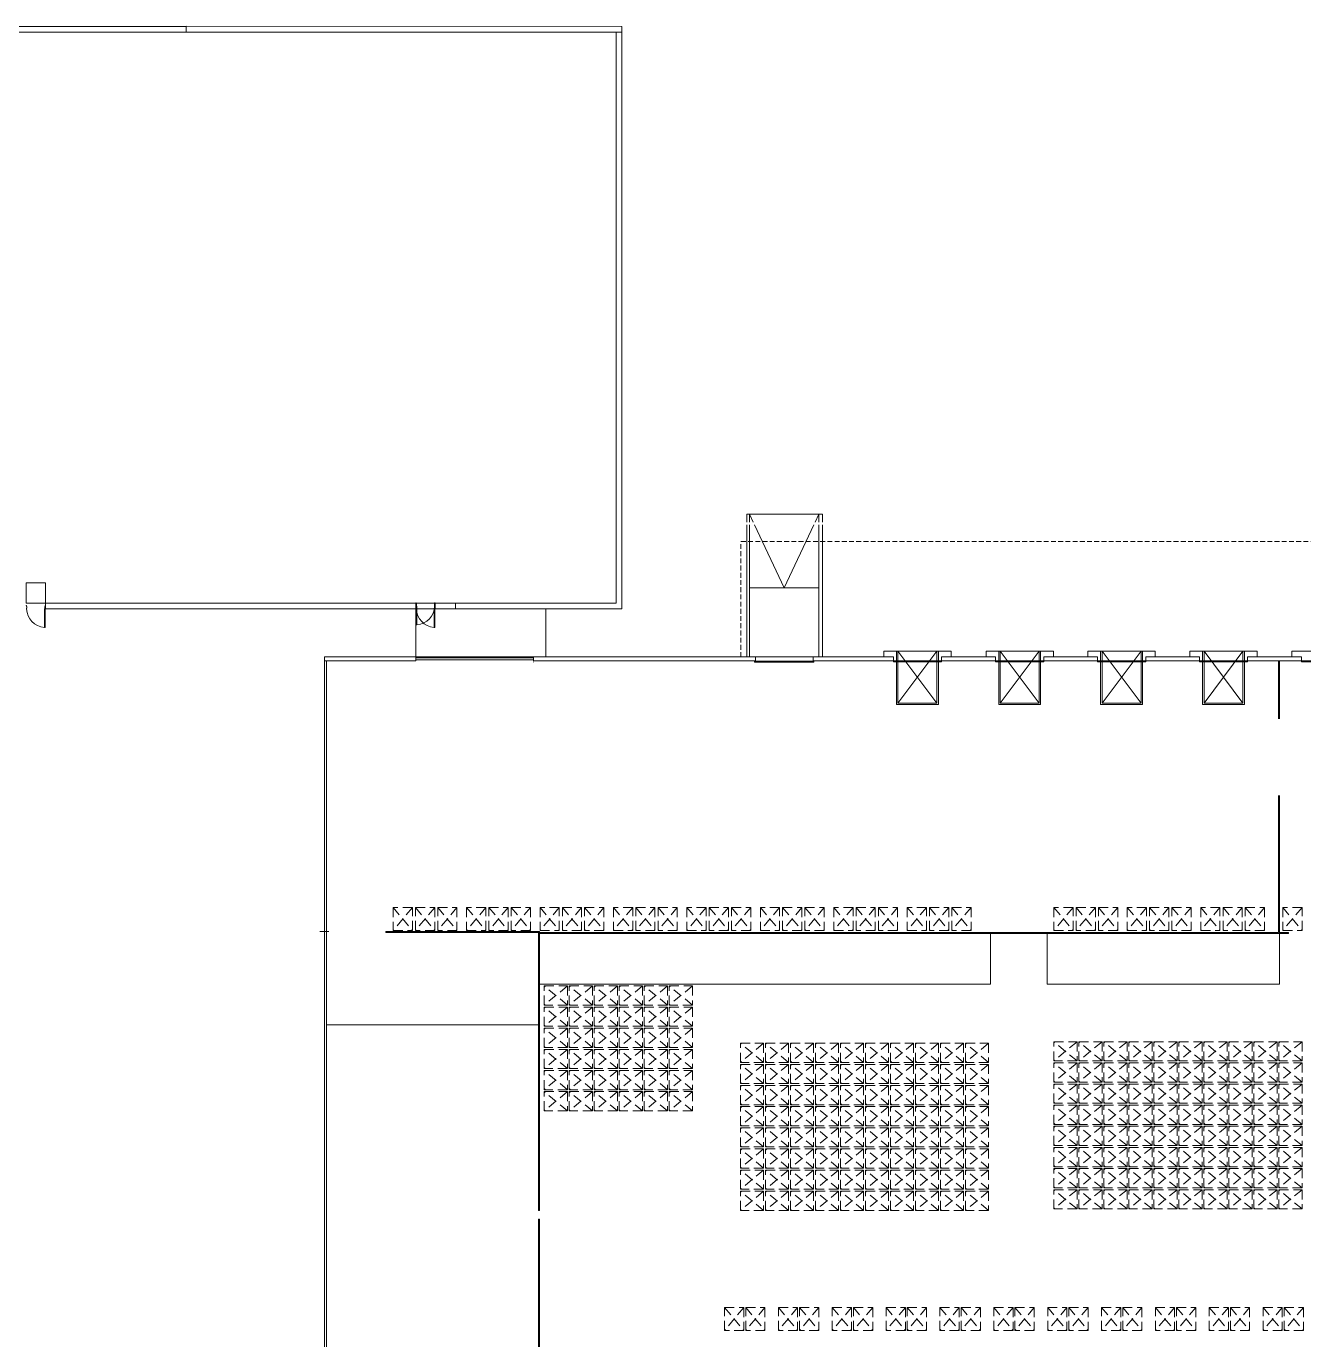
# Model space of a CAD drawing. Header units: millimetres. Extents: x 64 to 283, y 16 to 153.
# Drawn here: x 172.9 to 239.3, y 84.7 to 153 of the extents above; entities that cross this region are included whole.
import ezdxf

# ---------------------------------------------------------------- set-up
doc = ezdxf.new("R2010")
doc.units = ezdxf.units.MM
for name, pattern in [('CONTINOUS', [0]), ('DASHED', [0.75, 0.5, -0.25]), ('DASHED2', [0.375, 0.25, -0.125])]:
    doc.linetypes.add(name, pattern=pattern)
for name, color, linetype, lineweight in [('01-MAMP_', 3, 'Continuous', 0), ('02-PROYECCIONES', 251, 'Continuous', 0), ('A-CARPINTERIAS', 252, 'Continuous', 0), ('ARQ', 1, 'Continuous', 0), ('MERCADERIA', 8, 'Continuous', 0), ('REJAS', 3, 'Continuous', 0)]:
    doc.layers.add(name, color=color, linetype=linetype, lineweight=lineweight)

# ---------------------------------------------------------------- blocks, each defined once
blk = doc.blocks.new('A$C0D016993')
at = {"linetype": 'DASHED'}
for points in [[(0, 1.2), (1, 1.2), (1, 0), (0, 0), (0, 1.2)], [(0, 1.2), (1, 0)], [(1, 1.2), (0, 0)]]:
    blk.add_lwpolyline(points, dxfattribs=at)
blk = doc.blocks.new('VANO_1_00')
at = {"layer": 'A-CARPINTERIAS', "color": 2, "elevation": 1.747012}
for points in [[(1047898.651086, 654655.944493), (1047858.651086, 654655.944493), (1047858.651086, 655616.467644), (1047898.651086, 655616.467644), (1047898.651086, 654655.944493)], [(1046918.649457, 654645.942824), (1046918.649457, 654655.942824), (1046938.649457, 654655.942824), (1046938.649457, 654615.942824), (1046948.649457, 654615.942824), (1046948.65, 654525.93421), (1046938.65, 654525.93421), (1046938.65, 654485.934209), (1046918.65, 654485.934209), (1046918.65, 654495.934209)], [(1047918.650543, 654645.944493), (1047918.650543, 654655.944493), (1047898.650543, 654655.944493), (1047898.650543, 654615.944493), (1047888.650543, 654615.944493), (1047888.65, 654525.935879), (1047898.65, 654525.935879), (1047898.65, 654485.935879), (1047918.65, 654485.935879), (1047918.65, 654495.935879)]]:
    blk.add_lwpolyline(points, dxfattribs=at)
at = {"layer": 'A-CARPINTERIAS'}
blk.add_arc((1047924.782823, 654632.269475, 1.747012), 986.417479, 93.844126, 178.624808, dxfattribs=at)

msp = doc.modelspace()

# ---------------------------------------------------------------- linework, layer by layer
at = {"layer": '01-MAMP_'}
for p, q in [((188.402, 34.453), (188.402, 120.218)), ((188.502, 34.453), (188.502, 120.018)), ((210.802, 120.218), (210.802, 120.018)), ((213.802, 120.218), (213.802, 120.018)), ((217.977, 120.218), (217.977, 120.018)), ((217.977, 120.218), (217.977, 120.028)), ((220.477, 120.218), (220.477, 120.018)), ((220.477, 120.218), (220.477, 120.028)), ((223.297, 120.218), (223.297, 120.018)), ((223.297, 120.218), (223.297, 120.018)), ((223.297, 120.218), (223.297, 120.028)), ((225.797, 120.218), (225.797, 120.018)), ((225.797, 120.218), (225.797, 120.018)), ((225.797, 120.218), (225.797, 120.028)), ((228.597, 120.218), (228.597, 120.018)), ((228.597, 120.218), (228.597, 120.018)), ((228.597, 120.218), (228.597, 120.028)), ((231.097, 120.218), (231.097, 120.018)), ((231.097, 120.218), (231.097, 120.018)), ((231.097, 120.218), (231.097, 120.028)), ((233.897, 120.218), (233.897, 120.018)), ((233.897, 120.218), (233.897, 120.018)), ((233.897, 120.218), (233.897, 120.028)), ((236.397, 120.218), (236.397, 120.018)), ((236.397, 120.218), (236.397, 120.018)), ((236.397, 120.218), (236.397, 120.028)), ((239.197, 120.218), (239.197, 120.018)), ((239.197, 120.218), (239.197, 120.018)), ((239.197, 120.218), (239.197, 120.028))]:
    msp.add_line(p, q, dxfattribs=at)
at = {"layer": '01-MAMP_', "linetype": 'CONTINOUS'}
for p, q in [((217.977, 120.018), (217.977, 120.218)), ((220.477, 120.018), (220.477, 120.218)), ((223.297, 120.018), (223.297, 120.218)), ((225.797, 120.018), (225.797, 120.218)), ((228.597, 120.018), (228.597, 120.218)), ((231.097, 120.018), (231.097, 120.218)), ((233.897, 120.018), (233.897, 120.218)), ((236.397, 120.018), (236.397, 120.218)), ((239.197, 120.018), (239.197, 120.218))]:
    msp.add_line(p, q, dxfattribs=at)
at = {"layer": '01-MAMP_'}
for points in [[(188.402, 120.218), (193.148, 120.218), (193.148, 120.018), (188.402, 120.018)], [(210.802, 120.018), (199.265, 120.018), (199.265, 120.218), (210.802, 120.218)], [(217.977, 120.218), (213.802, 120.218)], [(217.977, 120.018), (213.802, 120.018)], [(223.297, 120.218), (220.477, 120.218)], [(223.297, 120.018), (220.477, 120.018)], [(228.597, 120.218), (225.797, 120.218)], [(228.597, 120.018), (225.797, 120.018)], [(233.897, 120.218), (231.097, 120.218)], [(233.897, 120.018), (231.097, 120.018)], [(239.197, 120.218), (236.397, 120.218)], [(239.197, 120.018), (236.397, 120.018)]]:
    msp.add_lwpolyline(points, dxfattribs=at)
at = {"layer": '01-MAMP_', "const_width": 0.01, "elevation": 1.064}
for points in [[(210.802, 120.013), (210.742, 120.013), (210.742, 119.948), (210.802, 119.948)], [(213.802, 120.013), (213.862, 120.013), (213.862, 119.948), (213.802, 119.948)]]:
    msp.add_lwpolyline(points, dxfattribs=at)
at = {"layer": '02-PROYECCIONES', "color": 1}
for p, q in [((210.502, 127.645), (210.352, 127.645)), ((210.352, 127.235), (210.352, 127.645)), ((210.352, 120.218), (210.352, 127.092)), ((210.502, 127.645), (210.502, 127.235)), ((214.102, 127.645), (210.502, 127.645)), ((210.502, 127.092), (210.502, 120.218)), ((214.302, 127.645), (214.102, 127.645)), ((214.102, 127.645), (214.102, 127.235)), ((214.102, 127.092), (214.102, 120.218)), ((214.302, 127.645), (214.302, 127.235)), ((214.302, 127.092), (214.302, 120.218)), ((214.102, 123.818), (210.502, 123.818)), ((210.802, 120.218), (213.802, 120.218))]:
    msp.add_line(p, q, dxfattribs=at)
for points in [[(210.695, 127.235), (210.502, 127.645)], [(213.843, 127.092), (212.302, 123.818), (210.762, 127.092)], [(214.102, 127.645), (213.91, 127.235)]]:
    msp.add_lwpolyline(points, dxfattribs=at)
at = {"layer": 'ARQ'}
for p, q in [((217.477, 120.518, 1.064), (217.477, 120.218, 1.064)), ((217.477, 120.518, 1.064), (220.977, 120.518, 1.064)), ((220.237, 117.818, 1.064), (218.217, 120.518, 1.064)), ((218.217, 117.818, 1.064), (220.237, 120.518, 1.064)), ((220.977, 120.518, 1.064), (220.977, 120.218, 1.064)), ((222.797, 120.518, 1.064), (222.797, 120.218, 1.064)), ((222.797, 120.518, 1.064), (226.297, 120.518, 1.064)), ((225.557, 117.818, 1.064), (223.537, 120.518, 1.064)), ((223.537, 117.818, 1.064), (225.557, 120.518, 1.064)), ((226.297, 120.518, 1.064), (226.297, 120.218, 1.064)), ((228.097, 120.518, 1.064), (228.097, 120.218, 1.064)), ((228.097, 120.518, 1.064), (231.597, 120.518, 1.064)), ((230.857, 117.818, 1.064), (228.837, 120.518, 1.064)), ((228.837, 117.818, 1.064), (230.857, 120.518, 1.064)), ((231.597, 120.518, 1.064), (231.597, 120.218, 1.064)), ((233.397, 120.518, 1.064), (233.397, 120.218, 1.064)), ((233.397, 120.518, 1.064), (236.897, 120.518, 1.064)), ((236.157, 117.818, 1.064), (234.137, 120.518, 1.064)), ((234.137, 117.818, 1.064), (236.157, 120.518, 1.064)), ((236.897, 120.518, 1.064), (236.897, 120.218, 1.064)), ((238.697, 120.518, 1.064), (238.697, 120.218, 1.064)), ((238.697, 120.518, 1.064), (242.197, 120.518, 1.064))]:
    msp.add_line(p, q, dxfattribs=at)
at = {"layer": 'ARQ', "linetype": 'DASHED2', "elevation": 0.031}
msp.add_lwpolyline([(210.052, 120.218), (210.052, 126.218), (248.752, 126.218), (248.752, 120.218)], dxfattribs=at)
at = {"layer": 'ARQ'}
for points in [[(173.893, 123.018), (172.893, 123.018), (172.893, 124.068), (173.893, 124.068)], [(199.265, 120.068), (193.148, 120.068), (193.148, 120.168), (199.265, 120.168)]]:
    msp.add_lwpolyline(points, close=True, dxfattribs=at)
msp.add_lwpolyline([(199.903, 122.718), (199.903, 122.718), (199.903, 120.218), (193.148, 120.218), (193.148, 122.718), (193.148, 122.718)], dxfattribs=at)
at = {"layer": 'ARQ', "elevation": 1.064}
for points in [[(220.317, 120.518), (220.317, 117.738), (218.137, 117.738), (218.137, 120.518)], [(220.237, 120.518), (220.237, 117.818), (218.217, 117.818), (218.217, 120.518)], [(225.637, 120.518), (225.637, 117.738), (223.457, 117.738), (223.457, 120.518)], [(225.557, 120.518), (225.557, 117.818), (223.537, 117.818), (223.537, 120.518)], [(230.937, 120.518), (230.937, 117.738), (228.757, 117.738), (228.757, 120.518)], [(230.857, 120.518), (230.857, 117.818), (228.837, 117.818), (228.837, 120.518)], [(236.237, 120.518), (236.237, 117.738), (234.057, 117.738), (234.057, 120.518)], [(236.157, 120.518), (236.157, 117.818), (234.137, 117.818), (234.137, 120.518)], [(213.849, 120.006), (213.849, 119.956), (210.756, 119.956), (210.756, 120.006)], [(220.477, 120.018), (220.477, 119.968), (217.977, 119.968), (217.977, 120.018)], [(225.797, 120.018), (225.797, 119.968), (223.297, 119.968), (223.297, 120.018)], [(231.097, 120.018), (231.097, 119.968), (228.597, 119.968), (228.597, 120.018)], [(236.397, 120.018), (236.397, 119.968), (233.897, 119.968), (233.897, 120.018)], [(241.697, 120.018), (241.697, 119.968), (239.197, 119.968), (239.197, 120.018)]]:
    msp.add_lwpolyline(points, close=True, dxfattribs=at)
at = {"layer": 'REJAS'}
for points in [[(181.203, 153.028), (181.203, 152.728), (133.403, 152.718), (133.403, 153.018), (181.203, 153.018)], [(181.203, 153.028), (203.863, 153.018), (203.863, 152.717), (203.563, 152.717), (203.563, 152.718), (181.203, 152.728), (181.203, 153.028)], [(203.863, 152.717), (203.863, 122.718), (193.148, 122.718), (193.148, 123.018), (203.563, 123.018), (203.563, 152.717), (203.863, 152.717)], [(193.148, 122.718), (173.893, 122.718), (173.893, 123.018), (193.148, 123.018), (193.148, 122.718), (173.893, 122.718)], [(194.148, 123.023), (194.148, 122.718)], [(194.148, 123.018), (195.203, 123.018)], [(195.203, 123.018), (195.203, 122.718)], [(173.873, 122.718), (173.833, 122.718)], [(173.873, 122.718), (173.833, 122.718)], [(195.203, 122.718), (194.148, 122.718)], [(234.028, 99.101), (234.028, 99.201)], [(234.028, 98.001), (234.028, 98.101)]]:
    msp.add_lwpolyline(points, dxfattribs=at)
msp.add_lwpolyline([(194.148, 122.718), (195.203, 122.718), (195.203, 123.018), (194.148, 123.018)], close=True, dxfattribs=at)
for points, elevation in [([(199.265, 119.941), (199.265, 119.958)], -1.463), ([(238.004, 117.004), (238.004, 120.017)], 0.1), ([(238.054, 117.004), (238.054, 120.017)], 0.1), ([(199.577, 105.834), (238.054, 105.834), (238.054, 113.004)], 0.1), ([(199.577, 105.884), (238.004, 105.884), (238.004, 113.004)], 0.1), ([(188.627, 105.934), (188.159, 105.934)], -1.463), ([(238.054, 105.834), (238.527, 105.834)], 0.1), ([(219.027, 99.026), (219.027, 99.126)], -1.463), ([(219.027, 97.926), (219.027, 98.026)], -1.463)]:
    msp.add_lwpolyline(points, dxfattribs=dict(at, elevation=elevation))
for points, elevation in [([(199.577, 105.884), (191.581, 105.884), (191.581, 105.934), (199.577, 105.934)], -1.463), ([(199.527, 91.426), (199.577, 91.426), (199.577, 105.884), (199.527, 105.884)], -1.463), ([(238.054, 105.834), (238.527, 105.834), (238.527, 105.884), (238.054, 105.884)], 0.1), ([(199.577, 90.966), (199.527, 90.966), (199.527, 59.446), (199.577, 59.446)], -1.463)]:
    msp.add_lwpolyline(points, close=True, dxfattribs=dict(at, elevation=elevation))
at = {"layer": 'REJAS', "color": 252, "elevation": -0.607}
for points in [[(223.026, 105.834), (223.026, 103.205), (199.577, 103.205)], [(225.981, 105.834), (225.981, 103.255), (225.981, 103.205), (238.054, 103.205), (238.054, 105.834)]]:
    msp.add_lwpolyline(points, dxfattribs=at)
at = {"layer": 'REJAS', "color": 252}
msp.add_lwpolyline([(188.502, 101.081), (199.527, 101.081)], dxfattribs=at)

# ---------------------------------------------------------------- block references
at = {"layer": 'A-CARPINTERIAS', "color": 2, "yscale": 0.001, "zscale": 0.001, "rotation": 180}
for p, xscale in [((1241.066, 777.513, -0.002), 0.001), ((-874.026, 777.373, -0.002), -0.001), ((-853.758, 777.373, -0.002), -0.001)]:
    msp.add_blockref('VANO_1_00', p, dxfattribs=dict(at, xscale=xscale))
at = {"layer": 'MERCADERIA', "xscale": -1}
for p in [(192.97, 105.984, 0.031), (196.788, 105.984, 0.031), (200.606, 105.984, 0.031), (204.425, 105.984, 0.031), (208.243, 105.984, 0.031), (212.061, 105.984, 0.031), (215.88, 105.984, 0.031), (219.698, 105.984, 0.031), (227.323, 105.984, 0.031), (231.141, 105.984, 0.031), (234.96, 105.984, 0.031), (239.226, 105.984, 0.031)]:
    msp.add_blockref('A$C0D016993', p, dxfattribs=at)
at = {"layer": 'MERCADERIA'}
for p in [(193.129, 105.984, 0.031), (194.288, 105.984, 0.031), (196.947, 105.984, 0.031), (198.106, 105.984, 0.031), (200.766, 105.984, 0.031), (201.925, 105.984, 0.031), (204.584, 105.984, 0.031), (205.743, 105.984, 0.031), (208.402, 105.984, 0.031), (209.561, 105.984, 0.031), (212.221, 105.984, 0.031), (213.38, 105.984, 0.031), (216.039, 105.984, 0.031), (217.198, 105.984, 0.031), (219.857, 105.984, 0.031), (221.017, 105.984, 0.031), (227.482, 105.984, 0.031), (228.641, 105.984, 0.031), (231.301, 105.984, 0.031), (232.46, 105.984, 0.031), (235.119, 105.984, 0.031), (236.278, 105.984, 0.031), (209.202, 85.177, -1.463), (210.302, 85.177, -1.463), (212.002, 85.177, -1.463), (213.102, 85.177, -1.463), (214.802, 85.177, -1.463), (215.902, 85.177, -1.463), (217.602, 85.177, -1.463), (218.702, 85.177, -1.463), (220.402, 85.177, -1.463), (221.502, 85.177, -1.463), (223.202, 85.177, -1.463), (224.302, 85.177, -1.463), (226.002, 85.177, -1.463), (227.102, 85.177, -1.463), (228.802, 85.177, -1.463), (229.902, 85.177, -1.463), (231.602, 85.177, -1.463), (232.702, 85.177, -1.463), (234.402, 85.177, -1.463), (235.502, 85.177, -1.463), (237.202, 85.177, -1.463), (238.302, 85.177, -1.463)]:
    msp.add_blockref('A$C0D016993', p, dxfattribs=at)
at = {"layer": 'MERCADERIA', "rotation": 270}
for p in [(199.829, 103.105, -0.607), (201.129, 103.105, -0.607), (202.429, 103.105, -0.607), (203.729, 103.105, -0.607), (205.029, 103.105, -0.607), (206.329, 103.105, -0.607), (199.829, 102.005, -0.607), (201.129, 102.005, -0.607), (202.429, 102.005, -0.607), (203.729, 102.005, -0.607), (205.029, 102.005, -0.607), (206.329, 102.005, -0.607), (199.829, 100.905, -0.607), (201.129, 100.905, -0.607), (202.429, 100.905, -0.607), (203.729, 100.905, -0.607), (205.029, 100.905, -0.607), (206.329, 100.905, -0.607), (199.829, 99.805, -0.607), (201.129, 99.805, -0.607), (202.429, 99.805, -0.607), (203.729, 99.805, -0.607), (205.029, 99.805, -0.607), (206.329, 99.805, -0.607), (210.027, 100.126, -1.463), (211.327, 100.126, -1.463), (212.627, 100.126, -1.463), (213.927, 100.126, -1.463), (215.227, 100.126, -1.463), (216.527, 100.126, -1.463), (217.827, 100.126, -1.463), (219.127, 100.126, -1.463), (220.427, 100.126, -1.463), (221.727, 100.126, -1.463), (226.328, 100.201), (227.628, 100.201), (228.928, 100.201), (230.228, 100.201), (231.528, 100.201), (232.828, 100.201), (234.128, 100.201), (235.428, 100.201), (236.728, 100.201), (238.028, 100.201), (226.328, 99.101), (227.628, 99.101), (228.928, 99.101), (230.228, 99.101), (231.528, 99.101), (232.828, 99.101), (234.128, 99.101), (235.428, 99.101), (236.728, 99.101), (238.028, 99.101), (199.829, 98.705, -0.607), (201.129, 98.705, -0.607), (202.429, 98.705, -0.607), (203.729, 98.705, -0.607), (205.029, 98.705, -0.607), (206.329, 98.705, -0.607), (210.027, 99.026, -1.463), (211.327, 99.026, -1.463), (212.627, 99.026, -1.463), (213.927, 99.026, -1.463), (215.227, 99.026, -1.463), (216.527, 99.026, -1.463), (217.827, 99.026, -1.463), (219.127, 99.026, -1.463), (220.427, 99.026, -1.463), (221.727, 99.026, -1.463), (210.027, 97.926, -1.463), (211.327, 97.926, -1.463), (212.627, 97.926, -1.463), (213.927, 97.926, -1.463), (215.227, 97.926, -1.463), (216.527, 97.926, -1.463), (217.827, 97.926, -1.463), (219.127, 97.926, -1.463), (220.427, 97.926, -1.463), (221.727, 97.926, -1.463), (226.328, 98.001), (227.628, 98.001), (228.928, 98.001), (230.228, 98.001), (231.528, 98.001), (232.828, 98.001), (234.128, 98.001), (235.428, 98.001), (236.728, 98.001), (238.028, 98.001), (199.829, 97.605, -0.607), (201.129, 97.605, -0.607), (202.429, 97.605, -0.607), (203.729, 97.605, -0.607), (205.029, 97.605, -0.607), (206.329, 97.605, -0.607), (210.027, 96.826, -1.463), (211.327, 96.826, -1.463), (212.627, 96.826, -1.463), (213.927, 96.826, -1.463), (215.227, 96.826, -1.463), (216.527, 96.826, -1.463), (217.827, 96.826, -1.463), (219.127, 96.826, -1.463), (220.427, 96.826, -1.463), (221.727, 96.826, -1.463), (226.328, 96.901), (227.628, 96.901), (228.928, 96.901), (230.228, 96.901), (231.528, 96.901), (232.828, 96.901), (234.128, 96.901), (235.428, 96.901), (236.728, 96.901), (238.028, 96.901), (210.027, 95.726, -1.463), (211.327, 95.726, -1.463), (212.627, 95.726, -1.463), (213.927, 95.726, -1.463), (215.227, 95.726, -1.463), (216.527, 95.726, -1.463), (217.827, 95.726, -1.463), (219.127, 95.726, -1.463), (220.427, 95.726, -1.463), (221.727, 95.726, -1.463), (226.328, 95.801), (227.628, 95.801), (228.928, 95.801), (230.228, 95.801), (231.528, 95.801), (232.828, 95.801), (234.128, 95.801), (235.428, 95.801), (236.728, 95.801), (238.028, 95.801), (210.027, 94.626, -1.463), (211.327, 94.626, -1.463), (212.627, 94.626, -1.463), (213.927, 94.626, -1.463), (215.227, 94.626, -1.463), (216.527, 94.626, -1.463), (217.827, 94.626, -1.463), (219.127, 94.626, -1.463), (220.427, 94.626, -1.463), (221.727, 94.626, -1.463), (226.328, 94.701), (227.628, 94.701), (228.928, 94.701), (230.228, 94.701), (231.528, 94.701), (232.828, 94.701), (234.128, 94.701), (235.428, 94.701), (236.728, 94.701), (238.028, 94.701), (210.027, 93.526, -1.463), (211.327, 93.526, -1.463), (212.627, 93.526, -1.463), (213.927, 93.526, -1.463), (215.227, 93.526, -1.463), (216.527, 93.526, -1.463), (217.827, 93.526, -1.463), (219.127, 93.526, -1.463), (220.427, 93.526, -1.463), (221.727, 93.526, -1.463), (226.328, 93.601), (227.628, 93.601), (228.928, 93.601), (230.228, 93.601), (231.528, 93.601), (232.828, 93.601), (234.128, 93.601), (235.428, 93.601), (236.728, 93.601), (238.028, 93.601), (210.027, 92.426, -1.463), (211.327, 92.426, -1.463), (212.627, 92.426, -1.463), (213.927, 92.426, -1.463), (215.227, 92.426, -1.463), (216.527, 92.426, -1.463), (217.827, 92.426, -1.463), (219.127, 92.426, -1.463), (220.427, 92.426, -1.463), (221.727, 92.426, -1.463), (226.328, 92.501), (227.628, 92.501), (228.928, 92.501), (230.228, 92.501), (231.528, 92.501), (232.828, 92.501), (234.128, 92.501), (235.428, 92.501), (236.728, 92.501), (238.028, 92.501)]:
    msp.add_blockref('A$C0D016993', p, dxfattribs=at)

doc.saveas('drawing.dxf')
